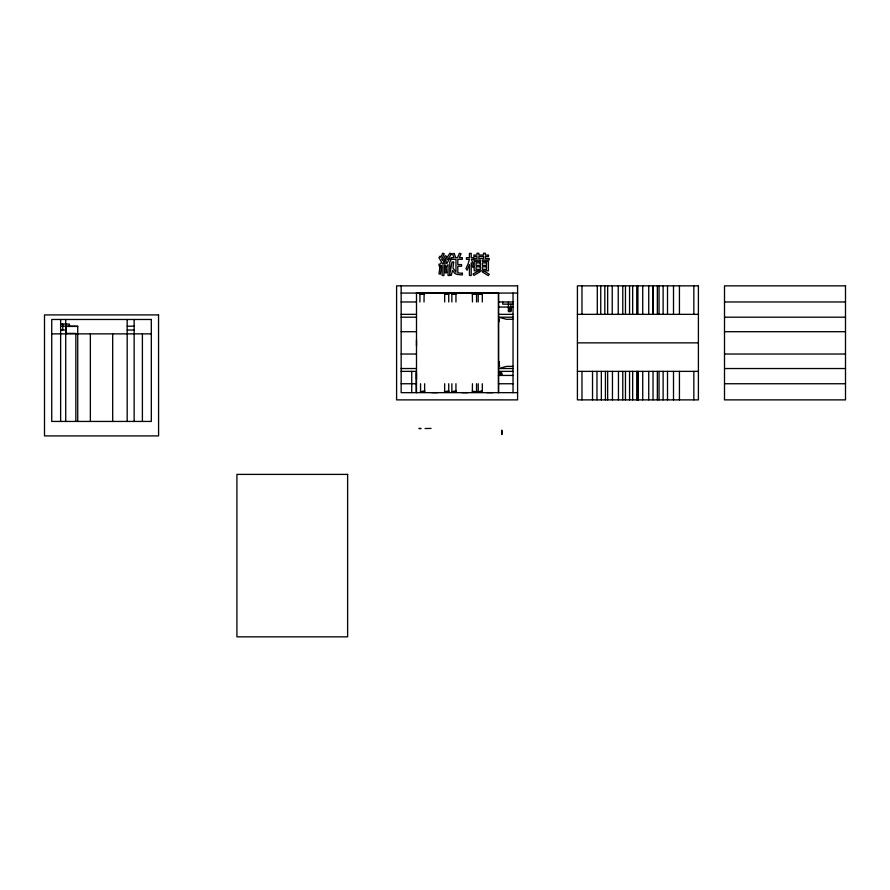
<?xml version="1.0" encoding="UTF-8"?>
<svg xmlns="http://www.w3.org/2000/svg" width="890" height="890" viewBox="0 0 890 890"><rect width="100%" height="100%" fill="white"/><g stroke="black" fill="none" stroke-linecap="round" stroke-linejoin="round"><path stroke-width="1.33" d="M499.245 320.2L499.39 319.265L499.123 321.668L499.056 320.233M499.234 361.562L499.49 366.368L499.234 363.966M401.156 293.066L517.591 293.066M424.13 294.245L419.813 293.767L424.13 293.767L424.018 301.977M472.345 294.223L476.662 293.745L472.345 293.745L472.457 301.977M401.156 301.977L416.498 301.977M498.634 301.977L513.029 301.977M724.505 301.977L845.5 301.977M513.029 304.135L502.683 304.135L502.683 301.977M498.634 307.061L513.029 307.061M508.468 307.884L510.871 307.884M508.468 308.507L510.871 308.507M508.468 309.13L510.871 309.13M508.468 309.753L510.871 309.753M508.468 310.376L510.871 310.376M508.468 310.999L510.871 310.999M401.156 314.348L416.498 314.348M498.634 314.348L513.029 314.348M577.41 314.348L698.405 314.348M401.156 317.196L416.498 317.196M513.029 317.196L498.634 317.196L506.366 319.265L513.029 319.265M724.505 317.196L845.5 317.196M60.631 324.06L69.409 324.06L69.409 326.196M60.631 326.196L77.73 326.196L77.73 421.437M127.181 326.196L134.145 326.196M77.73 326.43L65.96 326.43L65.96 333.394L75.85 333.394L75.85 421.437M60.631 329.823L62.789 329.823L62.789 324.06M60.631 330.034L65.727 330.034M127.181 330.034L134.145 330.034M401.156 331.703L416.498 331.703M724.505 331.703L845.5 331.703M51.731 333.872L151.311 333.872M416.498 339.858L416.498 345.865M577.41 342.861L698.405 342.861M401.156 354.02L416.498 354.02M724.505 354.02L845.5 354.02M513.029 366.368L506.699 366.368L498.634 368.527L513.029 368.527M401.156 368.527L416.498 368.527M724.505 368.527L845.5 368.527M401.156 371.375L416.498 371.375M498.634 371.375L513.029 371.375M577.41 371.375L698.405 371.375M498.634 372.843L501.682 372.843L501.682 375.435M416.498 373.132L416.498 379.14M498.634 373.5L501.682 373.5M498.634 374.145L501.682 374.145M498.634 374.79L501.682 374.79M498.389 375.435L513.029 375.435M401.156 383.746L416.498 383.746M498.389 383.746L513.029 383.746M724.505 383.746L845.5 383.746M472.345 391.244L476.662 391.722L472.345 391.722L472.457 383.746M517.591 392.657L401.156 392.657L401.156 285.846M501.815 430.371L501.86 434.587L501.815 430.293M693.844 285.846L693.844 314.348M693.844 371.375L693.844 399.877M679.437 285.846L679.437 314.348M679.437 371.375L679.437 399.877M673.508 285.846L673.508 314.348M673.508 371.375L673.508 399.877M667.511 285.846L667.511 314.348M667.511 371.375L667.511 399.877M663.117 285.846L663.117 314.348M663.117 371.375L663.117 399.877M659.034 285.846L659.034 314.348M659.034 371.375L659.034 399.877M657.354 285.846L657.354 314.348M657.354 371.375L657.354 399.877M653.271 285.846L653.271 314.348M653.026 285.846L653.026 314.348M653.026 371.375L653.026 399.877M648.732 285.846L648.732 314.348M648.732 371.375L648.732 399.877M642.725 285.846L642.725 314.348M642.725 371.375L642.725 399.877M638.141 371.375L638.141 399.877M637.908 285.846L637.908 314.348M637.908 371.375L637.908 399.877M636.75 285.846L636.75 314.348M636.75 371.375L636.75 399.877M632.668 285.846L632.668 314.348M632.668 371.375L632.668 399.877M629.553 285.846L629.553 314.348M629.553 371.375L629.553 399.877M625.47 285.846L625.47 314.348M625.47 371.375L625.47 399.877M622.777 285.846L622.777 314.348M622.777 371.375L622.777 399.877M618.45 371.375L618.45 399.877M618.239 285.846L618.239 314.348M612.453 371.375L612.453 399.877M612.242 285.846L612.242 314.348M607.659 285.846L607.659 314.348M607.659 371.375L607.659 399.877M605.434 371.375L605.434 399.877M604.822 285.846L604.822 314.348M601.351 371.375L601.351 399.877M600.739 285.846L600.739 314.348M597.301 285.846L597.301 314.348M596.979 371.375L596.979 399.877M592.529 371.375L592.529 399.877M581.971 285.846L581.971 314.348M581.971 371.375L581.971 399.877M513.029 293.066L513.029 392.657M510.871 304.135L510.871 311.622L508.468 311.622L508.446 301.977M498.634 293.066L498.634 392.657M498.389 392.657L498.389 292.832L416.498 292.832L416.498 392.657M492.704 392.657L486.697 392.657M482.302 294.223L482.302 301.977M482.302 383.746L482.302 391.244M478.219 294.223L478.219 301.977M478.219 383.746L478.219 391.244M476.539 294.223L476.539 301.977M476.539 383.746L476.539 391.244M467.929 392.657L461.921 392.657M455.947 294.223L455.947 301.977M455.947 383.746L455.947 391.244M451.864 294.223L451.864 301.977M451.864 383.746L451.864 391.244M448.738 294.223L448.738 301.977M448.738 383.746L448.738 391.244M444.655 294.223L444.655 301.977M444.655 383.746L444.655 391.244M437.646 392.657L431.639 392.657M431.06 428.424L425.064 428.524M424.63 383.746L424.63 391.244M420.547 383.746L420.547 391.244M419.935 294.245L419.935 301.977M416.175 371.375L416.175 392.657M411.725 371.375L411.725 392.657M142.4 333.872L142.4 421.437M134.145 319.477L134.145 421.437M127.181 319.477L127.181 421.437M112.685 333.872L112.685 421.437M90.357 333.872L90.357 421.437M65.727 319.477L65.727 421.437M60.631 319.477L60.631 421.437M462.433 273.263L462.377 274.954L456.804 274.387L454.745 273.33L452.543 270.36L451.263 275.31L449.773 274.676L449.773 275.5L448.037 275.5L448.037 264.708L446.124 267.1L446.702 272.807L445.256 272.941L444.689 266.989L445.99 266.766L445.367 265.298L443.932 265.409L443.932 275.5L442.163 275.5L442.163 265.52L439.059 265.765L438.981 264.13L440.339 264.085L441.585 262.183L438.959 257.644L440.038 256.142L440.772 257.366L442.708 253.205L444.255 253.828L441.696 259.023L442.564 260.57L445.2 255.708L446.647 256.465L444.555 260.325L445.779 260.036L446.758 263.674L449.695 258.645L450.941 259.19L450.941 257.688L453.989 257.688L452.543 253.884L454.178 253.372L455.724 257.688L457.493 257.688L459.418 253.261L461.053 253.672L459.362 257.688L462.277 257.688L462.277 259.324L457.816 259.324L457.816 264.575L461.565 264.575L461.565 266.232L457.816 266.232L457.816 272.941L462.433 273.263M439.96 266.933L438.959 273.864L440.394 274.187L441.429 267.1L439.96 266.933M453.655 262.227L452.977 267.935L455.969 272.262L455.969 259.324L451.208 259.324L449.773 262.261L449.773 274.298L451.998 261.983L453.655 262.227M469.341 259.324L468.741 261.738A32.841 32.841 0 0 1 465.915 268.535L467.083 270.226L469.419 264.597L469.419 275.5L471.211 275.5L471.211 262.828L472.979 267.534L474.203 266.689L474.203 270.794L478.664 270.794L473.068 273.975L473.903 275.411L479.966 271.851L479.154 270.794L483.226 270.794L482.436 272.04L488.287 275.633L489.233 274.276L483.637 270.794L488.399 270.794L488.399 261.471L482.336 261.471L482.336 260.058L489.177 260.058L489.177 258.512L485.406 258.512L485.406 256.52L488.499 256.52L488.499 255.052L485.406 255.052L485.406 253.238L483.559 253.238L483.559 255.052L478.853 255.052L478.853 253.238L477.007 253.238L477.007 255.052L473.903 255.052L473.903 256.52L477.007 256.52L477.007 258.512L473.747 258.512L473.747 257.688L471.211 257.688L471.211 253.394L469.419 253.394L469.419 257.688L466.427 257.688L466.427 259.324L469.341 259.324M451.486 253.939L447.57 259.735L446.402 258.478L449.984 253.149L451.486 253.939M444.388 260.659L442.352 263.941L445.234 263.752L444.388 260.659M483.559 256.52L478.853 256.52L478.853 258.512L483.559 258.512L483.559 256.52M473.58 259.324L471.377 259.324L474.203 266.333L474.203 261.471L480.344 261.471L480.344 260.058L473.58 260.058L473.58 259.324M480.344 262.906L476.05 262.906L476.05 265.409L480.344 265.409L480.344 262.906M486.519 262.906L482.336 262.906L482.336 265.409L486.519 265.409L486.519 262.906M480.344 266.8L476.05 266.8L476.05 269.347L480.344 269.347L480.344 266.8M486.519 266.8L482.336 266.8L482.336 269.347L486.519 269.347L486.519 266.8M517.591 285.846L396.595 285.846L396.595 399.877L517.591 399.877L517.591 285.846M698.405 285.846L577.41 285.846L577.41 399.877L698.405 399.877L698.405 285.846M845.5 285.846L724.505 285.846L724.505 399.877L845.5 399.877L845.5 285.846M448.86 293.745L444.544 294.223L448.86 293.745M456.058 293.745L451.742 294.223L456.058 293.745M482.425 293.745L478.108 294.223L482.425 293.745M158.587 314.915L44.5 314.915L44.5 435.911L158.587 435.911L158.542 314.915M151.311 319.477L51.731 319.477L51.731 421.437L151.311 421.437L151.311 319.477M424.741 391.244L420.425 391.722L424.741 391.244M448.86 391.244L444.544 391.722L448.86 391.244M456.058 391.244L451.742 391.722L456.058 391.244M482.425 391.244L478.108 391.722L482.425 391.244M420.814 428.535L418.923 428.435L420.814 428.58M347.623 474.392L236.918 474.392L236.918 636.851L347.623 636.851L347.623 474.392"/></g></svg>
